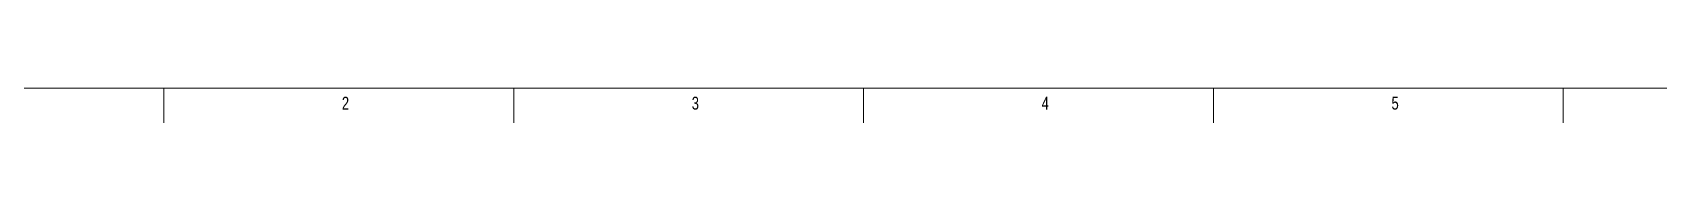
# Model space of a CAD drawing. Header units: millimetres. Extents: x 3220 to 226993, y 817 to 176024.
# Drawn here: x 66707 to 89554, y 118115 to 118607 of the extents above; entities that cross this region are included whole.
import ezdxf

# ---------------------------------------------------------------- set-up
doc = ezdxf.new("R2010")
doc.units = ezdxf.units.MM
doc.styles.add('SLDTEXTSTYLE0', font='TXT', dxfattribs={"width": 0.75})

# ---------------------------------------------------------------- blocks, each defined once
blk = doc.blocks.new('A1 E1-200')
at = {"color": 1, "linetype": 'Continuous', "lineweight": 18}
blk.add_line((-162844, 1960), (-1960, 1960), dxfattribs=at)
at = {"color": 5, "linetype": 'Continuous', "lineweight": 15}
for p, q in [((-150989, 1962), (-150989, 983)), ((-141191, 983), (-141191, 1962)), ((-131393, 1962), (-131393, 983)), ((-121595, 983), (-121595, 1962)), ((-111797, 1962), (-111797, 983))]:
    blk.add_line(p, q, dxfattribs=at)
at = {"color": 5, "linetype": 'Continuous', "lineweight": 15, "char_height": 363, "attachment_point": 1, "style": 'SLDTEXTSTYLE0'}
for s, insert in [('2', (-146003, 1719)), ('3', (-136205, 1719)), ('4', (-126406, 1719)), ('5', (-116608, 1719))]:
    blk.add_mtext(s, dxfattribs=dict(at, insert=insert))

msp = doc.modelspace()

# ---------------------------------------------------------------- block references
at = {"xscale": 0.5017310599597968, "yscale": 0.5017310599597968, "zscale": 0.5017310599597968}
msp.add_blockref('A1 E1-200', (144308.2, 117622.2), dxfattribs=at)

doc.saveas('drawing.dxf')
